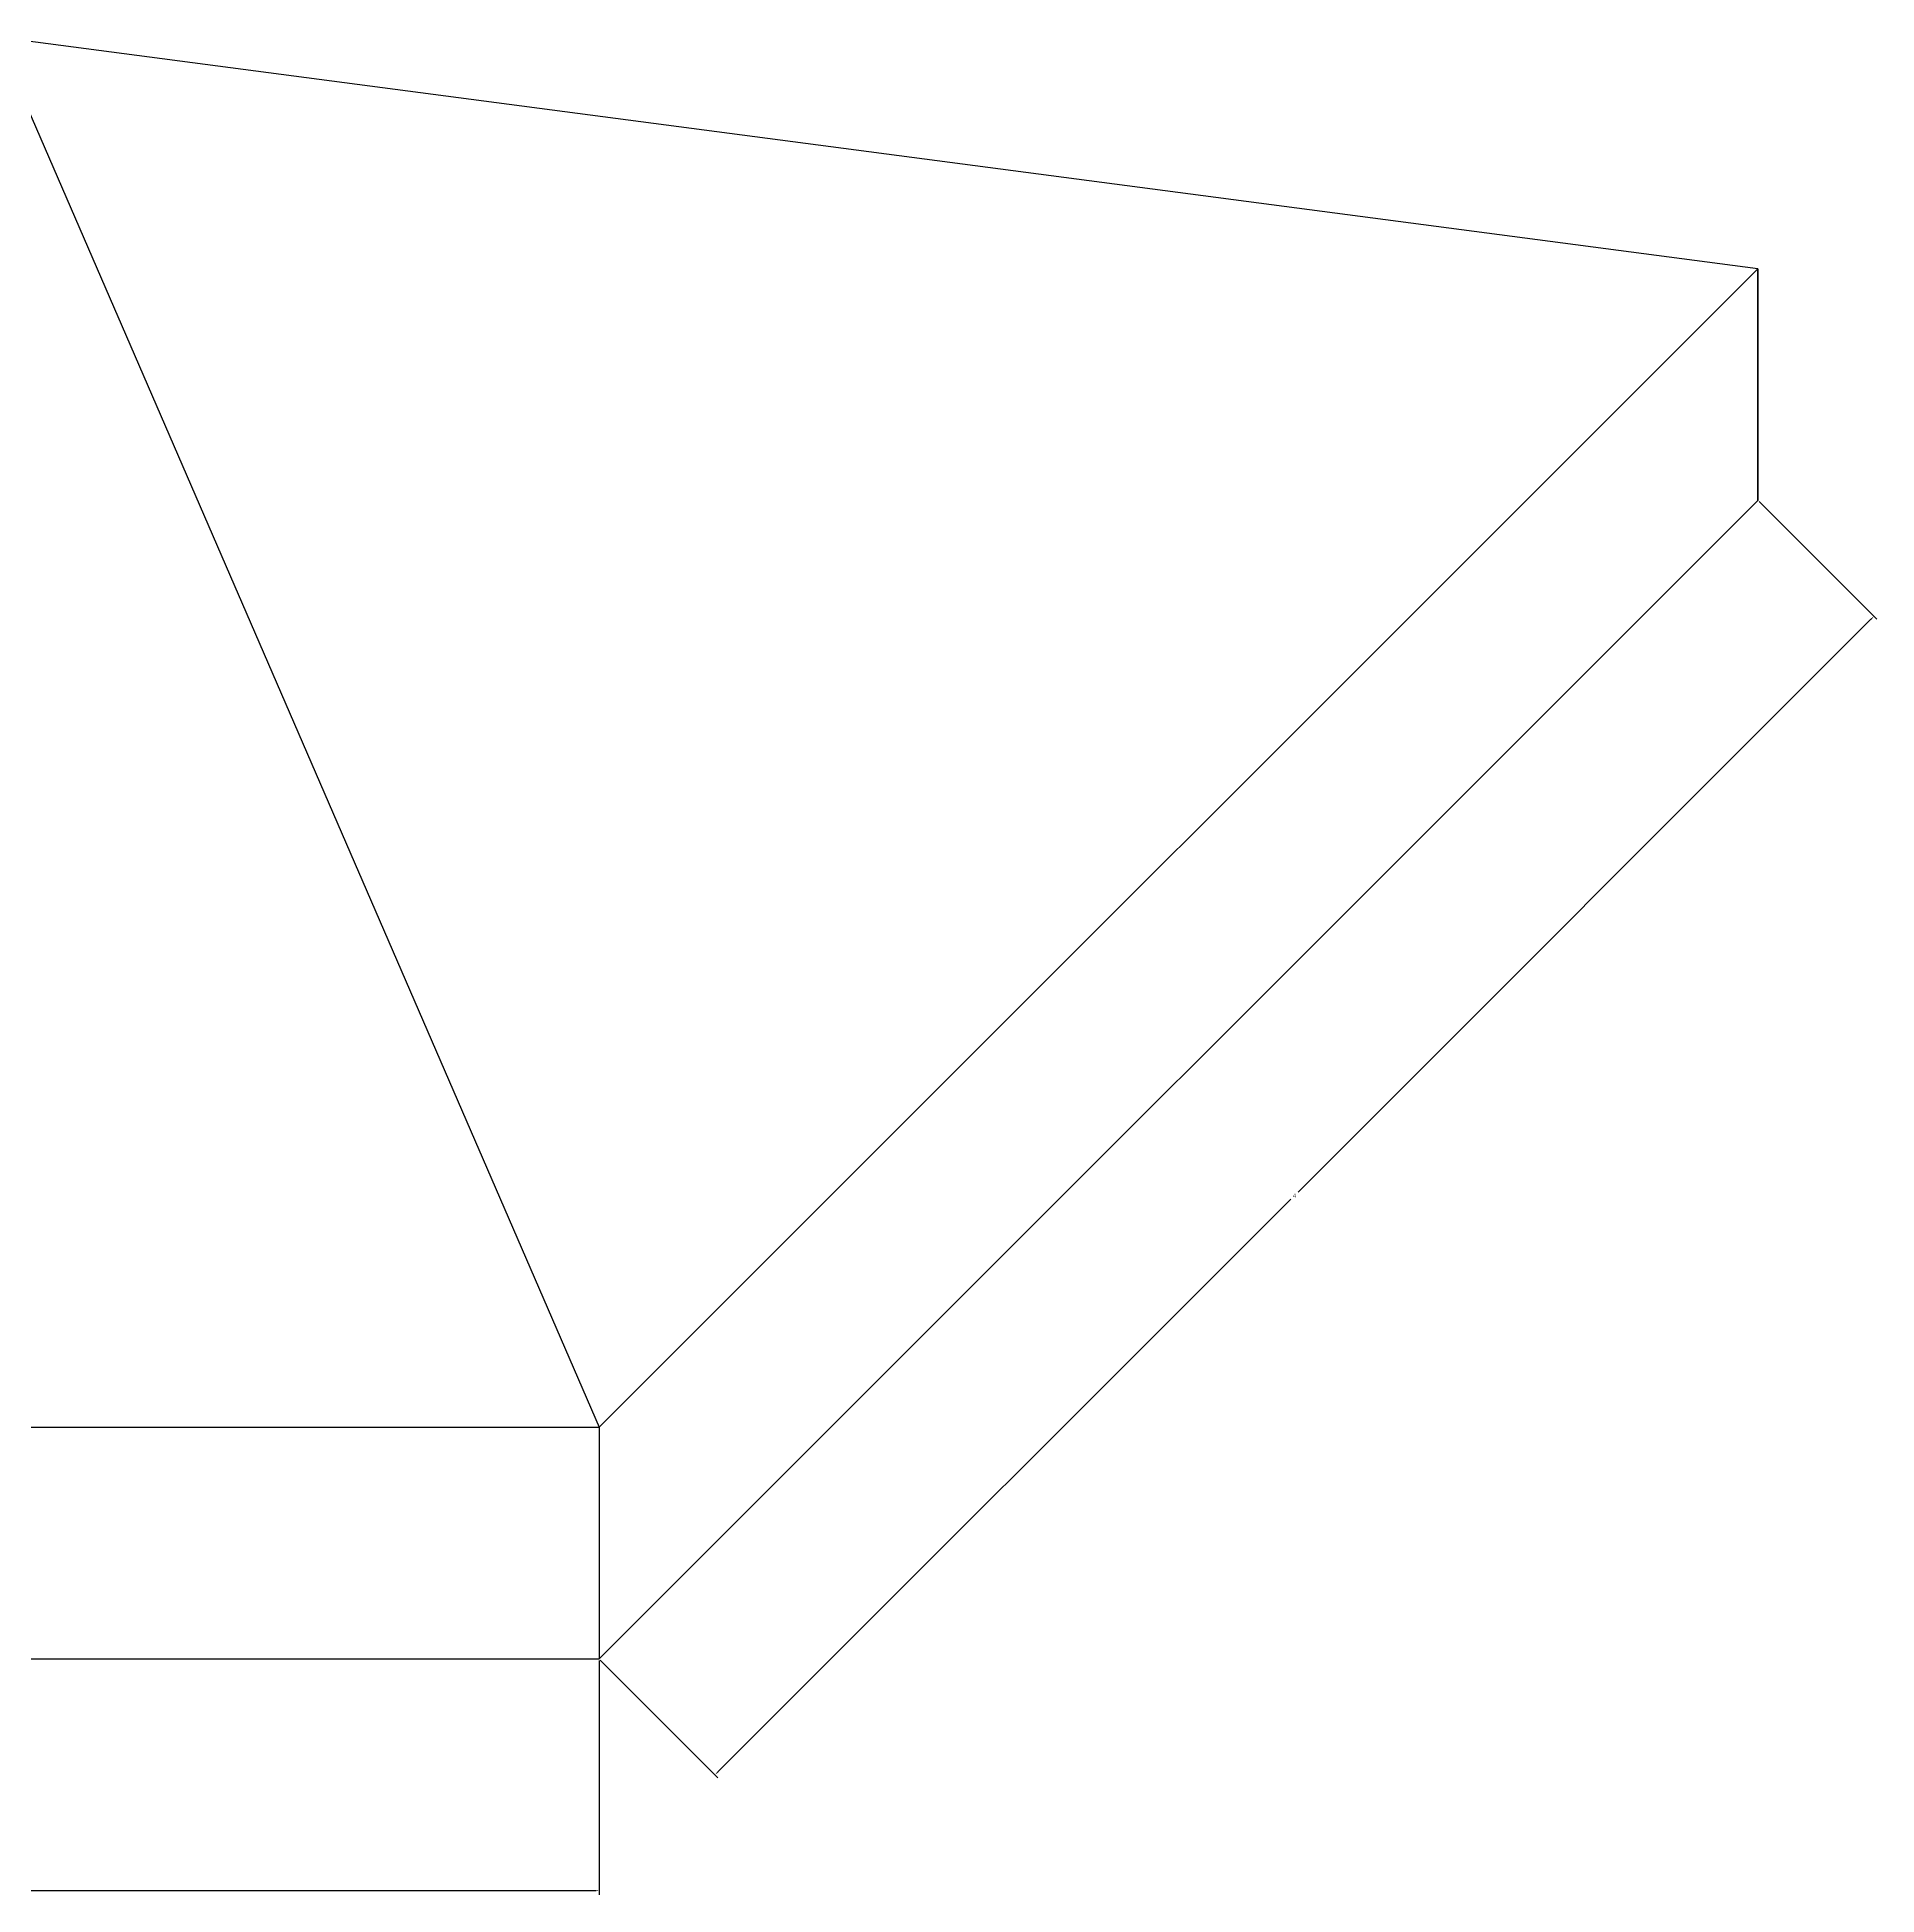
# Model space of a CAD drawing. Header units: millimetres. Extents: x -20 to 155, y -10 to 70.
# Drawn here: x 75.8 to 155.1, y -10.2 to 70 of the extents above; entities that cross this region are included whole.
import ezdxf

# ---------------------------------------------------------------- set-up
doc = ezdxf.new("R2010")
doc.units = ezdxf.units.MM
doc.layers.get('0').update_dxf_attribs({"color": 1, "lineweight": 25, "true_color": 0xff0000})
doc.layers.add('labels', color=178, linetype='Continuous', lineweight=25, true_color=0x000000)
doc.dimstyles.new('QCADDimStyle', dxfattribs={"dimtxt": 5, "dimasz": 5, "dimexe": 2.5, "dimexo": 1.25, "dimgap": 1.25, "dimtad": 1, "dimtoh": 1, "dimdec": 4, "dimzin": 0, "dimdsep": 46, "dimtxsty": 'Standard', "dimcen": 0.09, "dimadec": 0, "dimazin": 0, "dimtfac": 1, "dimtdec": 4, "dimtofl": 0, "dimtmove": 0, "dimatfit": 3, "dimfxl": 1, "dimtolj": 1, "dimtzin": 0, "dimarcsym": 0})

# ---------------------------------------------------------------- blocks, each defined once
blk = doc.blocks.new('*D1')
at = {"layer": 'Defpoints', "color": 0}
for p in [(0, 0), (100, 0), (100, -10)]:
    blk.add_point(p, dxfattribs=at)
at = {"layer": 'labels', "color": 0, "lineweight": -2}
for p, q in [((0, -0.0625), (0, -10.18)), ((100, -0.0625), (100, -10.18)), ((0.18, -10), (49.85, -10)), ((99.82, -10), (50.15, -10))]:
    blk.add_line(p, q, dxfattribs=at)
at = {"layer": 'labels', "color": 0}
for points in [[(0.18, -9.97), (0.18, -10.03), (0, -10)], [(99.82, -10.03), (99.82, -9.97), (100, -10)]]:
    blk.add_solid(points, dxfattribs=at)
at = {"layer": 'labels', "color": 0, "insert": (50, -10), "char_height": 0.18, "attachment_point": 5}
blk.add_mtext('\\A1;3', dxfattribs=at)
blk = doc.blocks.new('*D2')
at = {"layer": 'Defpoints', "color": 0}
for p in [(150, 50), (155, 45), (100, 0)]:
    blk.add_point(p, dxfattribs=at)
at = {"layer": 'labels', "color": 0, "lineweight": -2}
for p, q in [((150.044, 49.956), (155.127, 44.873)), ((154.873, 44.873), (130.154, 20.154)), ((105.127, -4.873), (129.846, 19.846)), ((100.044, -0.044), (105.127, -5.127))]:
    blk.add_line(p, q, dxfattribs=at)
at = {"layer": 'labels', "color": 0}
for points in [[(154.894, 44.852), (154.852, 44.894), (155, 45)], [(105.106, -4.852), (105.148, -4.894), (105, -5)]]:
    blk.add_solid(points, dxfattribs=at)
at = {"layer": 'labels', "color": 0, "insert": (130, 20), "char_height": 0.18, "attachment_point": 5}
blk.add_mtext('\\A1;4', dxfattribs=at)

msp = doc.modelspace()

# ---------------------------------------------------------------- linework, layer by layer
for p, q in [((150, 60), (74, 70)), ((74, 70), (100, 10)), ((150, 60), (100, 10)), ((150, 60), (150, 50)), ((150, 50), (150, 60)), ((100, 0), (150, 50)), ((0, 10), (100, 10)), ((100, 10), (100, 0)), ((0, 0), (100, 0))]:
    msp.add_line(p, q)

# ---------------------------------------------------------------- dimensions: what is measured, and where the dimension line sits
at = {"layer": 'labels'}
for p1, p2, distance, text, picture, middle in [((100, 0), (150, 50), -7.07107, '4', '*D2', (130, 20)), ((0, 0), (100, 0), -10, '3', '*D1', (50, -10))]:
    dim = msp.add_aligned_dim(p1=p1, p2=p2, distance=distance, text=text, dimstyle='QCADDimStyle', override={"dimtxt": 0.18, "dimasz": 0.18, "dimexe": 0.18, "dimexo": 0.0625, "dimgap": 0.09, "dimtad": 0, "dimtih": 1}, dxfattribs=at)
    dim.commit()
    dim.dimension.update_dxf_attribs({"geometry": picture, "text_midpoint": middle})

doc.saveas('drawing.dxf')
